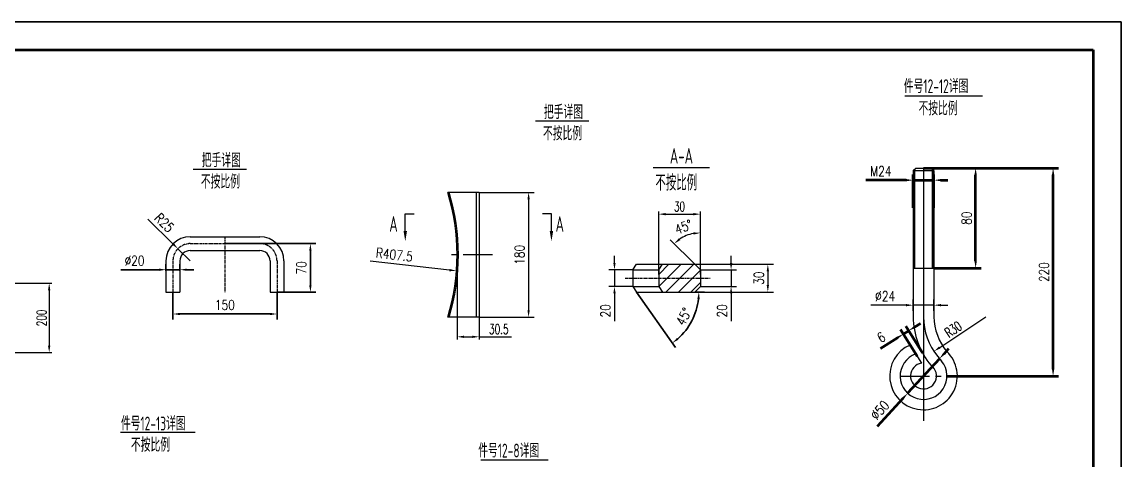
# Model space of a CAD drawing. Header units: millimetres. Extents: x -200 to 4552, y -80 to 3280.
# Drawn here: x 1385 to 4552, y 2016 to 3280 of the extents above; entities that cross this region are included whole.
import ezdxf

# ---------------------------------------------------------------- set-up
doc = ezdxf.new("R2010")
doc.units = ezdxf.units.MM
doc.header["$LTSCALE"] = 2.666667
doc.linetypes.add('CENTER', pattern=[50.8, 31.75, -6.35, 6.35, -6.35])
for name, color, linetype, lineweight in [('1轮廓实线层', 7, 'Continuous', 70), ('2细线层', 4, 'Continuous', 35), ('5剖面线层', 2, 'Continuous', 35), ('6文字层', 3, 'Continuous', 35), ('7标注层', 4, 'Continuous', 35), ('图框层', 7, 'Continuous', 70)]:
    doc.layers.add(name, color=color, linetype=linetype, lineweight=lineweight)
doc.styles.add('HC_GBDIM', font='romans', dxfattribs={"width": 0.667, "bigfont": 'gbcbig'})
doc.styles.add('PC_TEXTSTYLE', font='isocp.shx', dxfattribs={"width": 0.8, "bigfont": 'hzfs.shx'})
doc.styles.add('TH_GBDIM', font='romans.shx', dxfattribs={"width": 0.8, "bigfont": 'gbcbig.shx'})
doc.dimstyles.new('HC_GBDIM', dxfattribs={"dimscale": 8, "dimtxt": 3.5, "dimasz": 2.5, "dimexe": 2, "dimexo": 0, "dimgap": 1.5, "dimtad": 1, "dimdec": 1, "dimzin": 0, "dimdsep": 46, "dimtxsty": 'HC_GBDIM', "dimcen": 2.5, "dimclrd": 130, "dimclre": 130, "dimclrt": 3, "dimadec": 0, "dimazin": 0, "dimtfac": 0.714286, "dimtdec": 1, "dimtmove": 0, "dimatfit": 3, "dimfxl": 0, "dimtzin": 0, "dimlwd": -1, "dimlwe": -1, "dimarcsym": 0})
doc.dimstyles.new('TH_GBDIM', dxfattribs={"dimscale": 8, "dimtxt": 3.5, "dimasz": 2.5, "dimexe": 2, "dimexo": 0, "dimgap": 1.5, "dimtad": 1, "dimdec": 1, "dimzin": 0, "dimdsep": 46, "dimtxsty": 'TH_GBDIM', "dimcen": 2.5, "dimclrd": 130, "dimclre": 130, "dimclrt": 3, "dimadec": 0, "dimazin": 0, "dimtfac": 0.714286, "dimtdec": 1, "dimtmove": 0, "dimatfit": 3, "dimfxl": 0, "dimtzin": 0, "dimlwd": -1, "dimlwe": -1, "dimarcsym": 0})

# ---------------------------------------------------------------- blocks, each defined once
blk = doc.blocks.new('*U22')
at = {"layer": '2细线层'}
for p, q in [((-200, 3280), (4552, 3280)), ((4552, 3280), (4552, -80))]:
    blk.add_line(p, q, dxfattribs=at)
at = {"layer": '图框层'}
for p, q in [((0, 3200), (4472, 3200)), ((4472, 3200), (4472, 0))]:
    blk.add_line(p, q, dxfattribs=at)
blk = doc.blocks.new('*D30')
at = {"color": 130}
for p, q in [((1254.3, 2526.3), (1471.1, 2526.3)), ((1463.1, 2506.3), (1463.1, 2346.3)), ((1269.4, 2326.3), (1471.1, 2326.3))]:
    blk.add_line(p, q, dxfattribs=at)
for points in [[(1466.4, 2506.3), (1459.7, 2506.3), (1463.1, 2526.3)], [(1459.7, 2346.3), (1466.4, 2346.3), (1463.1, 2326.3)]]:
    blk.add_solid(points, dxfattribs=at)
at = {"layer": 'Defpoints', "color": 0}
for p in [(1246.3, 2526.3), (1261.4, 2326.3), (1463.1, 2326.3)]:
    blk.add_point(p, dxfattribs=at)
at = {"color": 3, "insert": (1441.1, 2426.3), "char_height": 28, "attachment_point": 5, "rotation": 90, "style": 'HC_GBDIM', "bg_fill": 3, "box_fill_scale": 1.1, "bg_fill_color": 256, "bg_fill_true_color": 13158600, "bg_fill_transparency": 0}
blk.add_mtext('200', dxfattribs=at)
blk = doc.blocks.new('*D150')
at = {"layer": '1轮廓实线层', "color": 130}
for p, q in [((3932.8, 2823.6), (3816.8, 2823.6)), ((3952.8, 2743.5), (3952.8, 2839.6)), ((3952.8, 2823.6), (4012.8, 2823.6)), ((4012.8, 2743.5), (4012.8, 2839.6)), ((4032.8, 2823.6), (4052.8, 2823.6))]:
    blk.add_line(p, q, dxfattribs=at)
for points in [[(3932.8, 2820.3), (3932.8, 2827), (3952.8, 2823.6)], [(4032.8, 2827), (4032.8, 2820.3), (4012.8, 2823.6)]]:
    blk.add_solid(points, dxfattribs=at)
at = {"layer": 'Defpoints', "color": 0}
for p in [(4012.8, 2823.6), (3952.8, 2743.5), (4012.8, 2743.5)]:
    blk.add_point(p, dxfattribs=at)
at = {"layer": '1轮廓实线层', "color": 3, "insert": (3859.8, 2849.6), "char_height": 28, "attachment_point": 5, "style": 'TH_GBDIM'}
blk.add_mtext('M24{}{{\\H0.7x;}{}}', dxfattribs=at)
blk = doc.blocks.new('*D155')
at = {"layer": '1轮廓实线层', "color": 130}
for p, q in [((4042.1, 2323.1), (4055.6, 2337.9)), ((4028.5, 2308.4), (3937.1, 2209)), ((3923.6, 2194.3), (3848.8, 2112.9))]:
    blk.add_line(p, q, dxfattribs=at)
for points in [[(4039.6, 2325.4), (4044.5, 2320.9), (4028.5, 2308.4)], [(3926.1, 2192.1), (3921.2, 2196.6), (3937.1, 2209)]]:
    blk.add_solid(points, dxfattribs=at)
at = {"layer": 'Defpoints', "color": 0}
for p in [(4028.5, 2308.4), (3937.1, 2209)]:
    blk.add_point(p, dxfattribs=at)
at = {"layer": '1轮廓实线层', "color": 3, "insert": (3856.9, 2160.2), "char_height": 28, "attachment_point": 5, "rotation": 47.4026, "style": 'TH_GBDIM'}
blk.add_mtext('%%c50{}{{\\H0.7x;}{}}', dxfattribs=at)
blk = doc.blocks.new('*D126')
at = {"layer": '1轮廓实线层', "color": 130}
for p, q in [((3957.1, 2399.9), (3974.1, 2410.5)), ((3964.3, 2315.8), (3916.1, 2393.2)), ((3924.5, 2379.6), (3940.1, 2389.4)), ((3979.9, 2325.5), (3931.7, 2402.9)), ((3907.6, 2369), (3858.5, 2338.4))]:
    blk.add_line(p, q, dxfattribs=at)
for points in [[(3909.3, 2366.2), (3905.8, 2371.9), (3924.5, 2379.6)], [(3955.3, 2402.8), (3958.9, 2397.1), (3940.1, 2389.4)]]:
    blk.add_solid(points, dxfattribs=at)
at = {"layer": 'Defpoints', "color": 0}
for p in [(3940.1, 2389.4), (3964.3, 2315.8), (3979.9, 2325.5)]:
    blk.add_point(p, dxfattribs=at)
at = {"layer": '1轮廓实线层', "color": 3, "insert": (3860.8, 2370.5), "char_height": 28, "attachment_point": 5, "rotation": 31.9462, "style": 'TH_GBDIM'}
blk.add_mtext('6{}{{\\H0.7x;}{}}', dxfattribs=at)
blk = doc.blocks.new('*D199')
at = {"layer": '1轮廓实线层', "color": 130}
for p, q in [((4005.3, 2858.7), (4149, 2858.7)), ((4133, 2589.7), (4133, 2838.7)), ((4012.8, 2569.7), (4149, 2569.7))]:
    blk.add_line(p, q, dxfattribs=at)
for points in [[(4136.3, 2838.7), (4129.7, 2838.7), (4133, 2858.7)], [(4129.7, 2589.7), (4136.3, 2589.7), (4133, 2569.7)]]:
    blk.add_solid(points, dxfattribs=at)
at = {"layer": 'Defpoints', "color": 0}
for p in [(4005.3, 2858.7), (4133, 2858.7), (4012.8, 2569.7)]:
    blk.add_point(p, dxfattribs=at)
at = {"layer": '1轮廓实线层', "color": 3, "insert": (4107, 2714.2), "char_height": 28, "attachment_point": 5, "rotation": 90, "style": 'TH_GBDIM'}
blk.add_mtext('80{}{{\\H0.7x;}{}}', dxfattribs=at)
blk = doc.blocks.new('*D153')
at = {"layer": '1轮廓实线层', "color": 130}
for p, q in [((3982.8, 2858.7), (4372.2, 2858.7)), ((4356.2, 2278.7), (4356.2, 2838.7)), ((4050.3, 2258.7), (4372.2, 2258.7))]:
    blk.add_line(p, q, dxfattribs=at)
for points in [[(4359.6, 2838.7), (4352.9, 2838.7), (4356.2, 2858.7)], [(4352.9, 2278.7), (4359.6, 2278.7), (4356.2, 2258.7)]]:
    blk.add_solid(points, dxfattribs=at)
at = {"layer": 'Defpoints', "color": 0}
for p in [(3982.8, 2858.7), (4356.2, 2858.7), (4050.3, 2258.7)]:
    blk.add_point(p, dxfattribs=at)
at = {"layer": '1轮廓实线层', "color": 3, "insert": (4330.2, 2558.7), "char_height": 28, "attachment_point": 5, "rotation": 90, "style": 'TH_GBDIM'}
blk.add_mtext('220{}{{\\H0.7x;}{}}', dxfattribs=at)
blk = doc.blocks.new('*D156')
at = {"color": 130}
for p, q in [((3952.8, 2447.1), (3952.8, 2479)), ((4012.8, 2447.1), (4012.8, 2479)), ((3932.8, 2463), (3831.2, 2463)), ((4012.8, 2463), (3952.8, 2463)), ((4032.8, 2463), (4052.8, 2463))]:
    blk.add_line(p, q, dxfattribs=at)
for points in [[(3932.8, 2459.7), (3932.8, 2466.4), (3952.8, 2463)], [(4032.8, 2466.4), (4032.8, 2459.7), (4012.8, 2463)]]:
    blk.add_solid(points, dxfattribs=at)
at = {"layer": 'Defpoints', "color": 0}
for p in [(3952.8, 2463), (3952.8, 2447.1), (4012.8, 2447.1)]:
    blk.add_point(p, dxfattribs=at)
at = {"color": 3, "insert": (3872, 2489), "char_height": 28, "attachment_point": 5, "style": 'TH_GBDIM'}
blk.add_mtext('%%c24{}{{\\H0.7x;}{}}', dxfattribs=at)
blk = doc.blocks.new('*D131')
at = {"color": 130}
for p, q in [((2702.4, 2788.5), (2860.7, 2788.5)), ((2844.7, 2768.5), (2844.7, 2448.5)), ((2702.4, 2428.5), (2860.7, 2428.5))]:
    blk.add_line(p, q, dxfattribs=at)
for points in [[(2848.1, 2768.5), (2841.4, 2768.5), (2844.7, 2788.5)], [(2841.4, 2448.5), (2848.1, 2448.5), (2844.7, 2428.5)]]:
    blk.add_solid(points, dxfattribs=at)
at = {"layer": 'Defpoints', "color": 0}
for p in [(2702.4, 2788.5), (2702.4, 2428.5), (2844.7, 2428.5)]:
    blk.add_point(p, dxfattribs=at)
at = {"color": 3, "insert": (2818.7, 2608.5), "char_height": 28, "attachment_point": 5, "rotation": 90, "style": 'TH_GBDIM'}
blk.add_mtext('180{}{{\\H0.7x;}{}}', dxfattribs=at)
blk = doc.blocks.new('*D163')
at = {"color": 130}
for p, q in [((3092.2, 2585), (3092.2, 2605)), ((3144.8, 2565), (3076.2, 2565)), ((3092.2, 2565), (3092.2, 2517)), ((3144.8, 2517), (3076.2, 2517)), ((3092.2, 2497), (3092.2, 2416.7))]:
    blk.add_line(p, q, dxfattribs=at)
for points in [[(3088.9, 2585), (3095.6, 2585), (3092.2, 2565)], [(3095.6, 2497), (3088.9, 2497), (3092.2, 2517)]]:
    blk.add_solid(points, dxfattribs=at)
at = {"layer": 'Defpoints', "color": 0}
for p in [(3144.8, 2565), (3092.2, 2517), (3144.8, 2517)]:
    blk.add_point(p, dxfattribs=at)
at = {"color": 3, "insert": (3066.2, 2446.8), "char_height": 28, "attachment_point": 5, "rotation": 90, "style": 'TH_GBDIM'}
blk.add_mtext('20{}{{\\H0.7x;}{}}', dxfattribs=at)
blk = doc.blocks.new('*D133')
at = {"color": 130}
for p, q in [((3339.7, 2565), (3339.7, 2687.7)), ((3323.7, 2581), (3252.9, 2651.7))]:
    blk.add_line(p, q, dxfattribs=at)
blk.add_arc((3339.7, 2565), 106.7, 100.7553, 124.2447, dxfattribs=at)
for points in [[(3320.1, 2666.5), (3319.5, 2673.1), (3339.7, 2671.7)], [(3277.5, 2655.7), (3281.8, 2650.6), (3264.2, 2640.4)]]:
    blk.add_solid(points, dxfattribs=at)
at = {"layer": 'Defpoints', "color": 0}
for p in [(3286.3, 2657.4), (3323.7, 2581), (3339.7, 2565), (3339.7, 2565), (3339.7, 2517)]:
    blk.add_point(p, dxfattribs=at)
at = {"color": 3, "insert": (3291.2, 2688.5), "char_height": 28, "attachment_point": 5, "rotation": 21.4414, "style": 'TH_GBDIM'}
blk.add_mtext('45%%d', dxfattribs=at)
blk = doc.blocks.new('*D161')
at = {"color": 130}
for p, q in [((3428.3, 2585), (3428.3, 2605)), ((3339.7, 2565), (3444.3, 2565)), ((3428.3, 2565), (3428.3, 2517)), ((3339.7, 2517), (3444.3, 2517)), ((3428.3, 2497), (3428.3, 2416.7))]:
    blk.add_line(p, q, dxfattribs=at)
for points in [[(3425, 2585), (3431.7, 2585), (3428.3, 2565)], [(3431.7, 2497), (3425, 2497), (3428.3, 2517)]]:
    blk.add_solid(points, dxfattribs=at)
at = {"layer": 'Defpoints', "color": 0}
for p in [(3339.7, 2565), (3339.7, 2517), (3428.3, 2517)]:
    blk.add_point(p, dxfattribs=at)
at = {"color": 3, "insert": (3402.3, 2446.8), "char_height": 28, "attachment_point": 5, "rotation": 90, "style": 'TH_GBDIM'}
blk.add_mtext('20{}{{\\H0.7x;}{}}', dxfattribs=at)
blk = doc.blocks.new('*D162')
at = {"color": 130}
for p, q in [((3323.7, 2581), (3550.2, 2581)), ((3534.2, 2561), (3534.2, 2521)), ((3323.7, 2501), (3550.2, 2501))]:
    blk.add_line(p, q, dxfattribs=at)
for points in [[(3537.5, 2561), (3530.8, 2561), (3534.2, 2581)], [(3530.8, 2521), (3537.5, 2521), (3534.2, 2501)]]:
    blk.add_solid(points, dxfattribs=at)
at = {"layer": 'Defpoints', "color": 0}
for p in [(3323.7, 2581), (3323.7, 2501), (3534.2, 2501)]:
    blk.add_point(p, dxfattribs=at)
at = {"color": 3, "insert": (3508.2, 2541), "char_height": 28, "attachment_point": 5, "rotation": 90, "style": 'TH_GBDIM'}
blk.add_mtext('30{}{{\\H0.7x;}{}}', dxfattribs=at)
blk = doc.blocks.new('*D145')
at = {"color": 130}
blk.add_line((2616.8, 2564.2), (2387.9, 2590.4), dxfattribs=at)
blk.add_solid([(2616.4, 2560.9), (2617.2, 2567.5), (2636.6, 2561.9)], dxfattribs=at)
at = {"layer": 'Defpoints', "color": 0}
for p in [(2025.7, 2632), (2636.6, 2561.9)]:
    blk.add_point(p, dxfattribs=at)
at = {"color": 3, "insert": (2457.9, 2608.6), "char_height": 28, "attachment_point": 5, "rotation": 353.4578, "style": 'TH_GBDIM'}
blk.add_mtext('R407.5{}{{\\H0.7x;}{}}', dxfattribs=at)
blk = doc.blocks.new('*D165')
at = {"layer": '7标注层', "color": 130}
for p, q in [((3156, 2501), (3268.2, 2340.8)), ((3323.7, 2501), (3351.5, 2501))]:
    blk.add_line(p, q, dxfattribs=at)
blk.add_arc((3156, 2501), 179.5, 311.3867, 353.6133, dxfattribs=at)
for points in [[(3337.8, 2480.8), (3331.1, 2481.2), (3335.5, 2501)], [(3272.7, 2368.9), (3276.8, 2363.7), (3259, 2353.9)]]:
    blk.add_solid(points, dxfattribs=at)
at = {"layer": 'Defpoints', "color": 0}
for p in [(3144.8, 2517), (3156, 2501), (3156, 2501), (3323.7, 2501), (3300, 2393.8)]:
    blk.add_point(p, dxfattribs=at)
at = {"layer": '7标注层', "color": 3, "insert": (3292.2, 2430.1), "char_height": 28, "attachment_point": 5, "rotation": 62.5, "style": 'TH_GBDIM'}
blk.add_mtext('45%%d{}{{\\H0.7x;}{}}', dxfattribs=at)
blk = doc.blocks.new('*D139')
at = {"layer": '7标注层', "color": 130}
for p, q in [((1799.7, 2562.2), (1799.7, 2581.3)), ((1839.7, 2562.2), (1839.7, 2581.3)), ((1779.7, 2565.3), (1669.1, 2565.3)), ((1799.7, 2565.3), (1839.7, 2565.3)), ((1859.7, 2565.3), (1879.7, 2565.3))]:
    blk.add_line(p, q, dxfattribs=at)
for points in [[(1779.7, 2562), (1779.7, 2568.6), (1799.7, 2565.3)], [(1859.7, 2568.6), (1859.7, 2562), (1839.7, 2565.3)]]:
    blk.add_solid(points, dxfattribs=at)
at = {"layer": 'Defpoints', "color": 0}
for p in [(1799.7, 2562.2), (1839.7, 2565.3), (1839.7, 2562.2)]:
    blk.add_point(p, dxfattribs=at)
at = {"layer": '7标注层', "color": 3, "insert": (1709.4, 2591.3), "char_height": 28, "attachment_point": 5, "style": 'TH_GBDIM'}
blk.add_mtext('%%c20{}{{\\H0.7x;}{}}', dxfattribs=at)
blk = doc.blocks.new('*D144')
at = {"layer": '7标注层', "color": 130}
for p, q in [((1969.7, 2640.6), (2231.9, 2640.6)), ((2215.9, 2620.6), (2215.9, 2520.6)), ((2119.7, 2500.6), (2231.9, 2500.6))]:
    blk.add_line(p, q, dxfattribs=at)
for points in [[(2219.2, 2620.6), (2212.5, 2620.6), (2215.9, 2640.6)], [(2212.5, 2520.6), (2219.2, 2520.6), (2215.9, 2500.6)]]:
    blk.add_solid(points, dxfattribs=at)
at = {"layer": 'Defpoints', "color": 0}
for p in [(1969.7, 2640.6), (2119.7, 2500.6), (2215.9, 2500.6)]:
    blk.add_point(p, dxfattribs=at)
at = {"layer": '7标注层', "color": 3, "insert": (2189.9, 2570.6), "char_height": 28, "attachment_point": 5, "rotation": 90, "style": 'TH_GBDIM'}
blk.add_mtext('70{}{{\\H0.7x;}{}}', dxfattribs=at)
blk = doc.blocks.new('*D141')
at = {"layer": '7标注层', "color": 130}
for p, q in [((1819.7, 2500.6), (1819.7, 2421.6)), ((2119.7, 2500.6), (2119.7, 2421.6)), ((1839.7, 2437.6), (2099.7, 2437.6))]:
    blk.add_line(p, q, dxfattribs=at)
for points in [[(1839.7, 2440.9), (1839.7, 2434.2), (1819.7, 2437.6)], [(2099.7, 2434.2), (2099.7, 2440.9), (2119.7, 2437.6)]]:
    blk.add_solid(points, dxfattribs=at)
at = {"layer": 'Defpoints', "color": 0}
for p in [(1819.7, 2500.6), (2119.7, 2500.6), (2119.7, 2437.6)]:
    blk.add_point(p, dxfattribs=at)
at = {"layer": '7标注层', "color": 3, "insert": (1969.7, 2463.6), "char_height": 28, "attachment_point": 5, "style": 'TH_GBDIM'}
blk.add_mtext('150{}{{\\H0.7x;}{}}', dxfattribs=at)
blk = doc.blocks.new('*D142')
at = {"layer": '7标注层', "color": 130}
for p, q in [((1747.6, 2711.2), (1819.9, 2639.8)), ((1869.7, 2590.6), (1834.1, 2625.8))]:
    blk.add_line(p, q, dxfattribs=at)
blk.add_solid([(1817.5, 2637.5), (1822.2, 2642.2), (1834.1, 2625.8)], dxfattribs=at)
at = {"layer": 'Defpoints', "color": 0}
for p in [(1834.1, 2625.8), (1869.7, 2590.6)]:
    blk.add_point(p, dxfattribs=at)
at = {"layer": '7标注层', "color": 3, "insert": (1794.9, 2701), "char_height": 28, "attachment_point": 5, "rotation": 315.3661, "style": 'TH_GBDIM'}
blk.add_mtext('R25{}{{\\H0.7x;}{}}', dxfattribs=at)
blk = doc.blocks.new('*D148')
at = {"color": 130}
for p, q in [((2638.4, 2608.5), (2638.4, 2363.8)), ((2702.4, 2608.5), (2702.4, 2363.8)), ((2658.4, 2371.8), (2682.4, 2371.8)), ((2702.4, 2371.8), (2795.3, 2371.8))]:
    blk.add_line(p, q, dxfattribs=at)
for points in [[(2658.4, 2375.1), (2658.4, 2368.5), (2638.4, 2371.8)], [(2682.4, 2368.5), (2682.4, 2375.1), (2702.4, 2371.8)]]:
    blk.add_solid(points, dxfattribs=at)
at = {"layer": 'Defpoints', "color": 0}
for p in [(2638.4, 2608.5), (2702.4, 2608.5), (2702.4, 2371.8)]:
    blk.add_point(p, dxfattribs=at)
at = {"color": 3, "insert": (2758.9, 2393.8), "char_height": 28, "attachment_point": 5, "style": 'HC_GBDIM'}
blk.add_mtext('30.5{}{{\\H0.7x;}{}}', dxfattribs=at)
blk = doc.blocks.new('*D158')
at = {"color": 130}
blk.add_line((4029.5, 2341), (4162.8, 2429.5), dxfattribs=at)
blk.add_solid([(4027.7, 2343.8), (4031.4, 2338.2), (4012.9, 2330)], dxfattribs=at)
at = {"layer": 'Defpoints', "color": 0}
for p in [(4162.8, 2429.5), (4012.9, 2330)]:
    blk.add_point(p, dxfattribs=at)
at = {"color": 3, "insert": (4068.4, 2393.3), "char_height": 28, "attachment_point": 5, "rotation": 33.5857, "style": 'HC_GBDIM'}
blk.add_mtext('R30{}{{\\H0.7x;}{}}', dxfattribs=at)
blk = doc.blocks.new('*D167')
at = {"color": 130}
for p, q in [((3219.7, 2551.3), (3219.7, 2733.6)), ((3239.7, 2725.6), (3319.7, 2725.6)), ((3339.7, 2551.3), (3339.7, 2733.6))]:
    blk.add_line(p, q, dxfattribs=at)
for points in [[(3239.7, 2728.9), (3239.7, 2722.2), (3219.7, 2725.6)], [(3319.7, 2722.2), (3319.7, 2728.9), (3339.7, 2725.6)]]:
    blk.add_solid(points, dxfattribs=at)
at = {"layer": 'Defpoints', "color": 0}
for p in [(3339.7, 2725.6), (3219.7, 2551.3), (3339.7, 2551.3)]:
    blk.add_point(p, dxfattribs=at)
at = {"color": 3, "insert": (3279.7, 2747.6), "char_height": 28, "attachment_point": 5, "style": 'HC_GBDIM'}
blk.add_mtext('30{}{{\\H0.7x;}{}}', dxfattribs=at)

msp = doc.modelspace()

# ---------------------------------------------------------------- hatches: boundary and pattern name
at = {"layer": '5剖面线层'}
h = msp.add_hatch(dxfattribs=at)
h.set_pattern_fill('ANSI31', color=256, scale=8, angle=360, style=0)
h.set_pattern_definition([(45, (7606.567, -6459.683), (-17.96051, 17.96051), [])])
h.paths.add_polyline_path([(3230.892, 2580.976), (3219.689, 2564.976), (3219.689, 2540.976), (3339.689, 2540.976), (3339.689, 2564.976), (3323.689, 2580.976)])
h.paths.add_polyline_path([(3323.689, 2500.976), (3339.689, 2516.976), (3339.689, 2540.976), (3219.689, 2540.976), (3219.689, 2516.976), (3230.892, 2500.976)])

# ---------------------------------------------------------------- linework, layer by layer
for p, q in [((3929.229, 3066.918), (4152.761, 3066.918)), ((2864.463, 2994.73), (3017.847, 2994.73)), ((1878.448, 2855.657), (2031.831, 2855.657)), ((3203.293, 2859.825), (3365.607, 2859.825)), ((3952.834, 2851.224), (3960.334, 2858.724)), ((3952.834, 2851.224), (4012.834, 2851.224)), ((3952.834, 2851.224), (3952.834, 2429.525)), ((3960.334, 2858.724), (4005.334, 2858.724)), ((4012.834, 2851.224), (4005.334, 2858.724)), ((4012.834, 2851.224), (4012.834, 2429.525)), ((2702.419, 2788.506), (2611.488, 2788.506)), ((2694.419, 2428.506), (2694.419, 2788.506)), ((2702.419, 2788.506), (2702.419, 2428.506)), ((2489.305, 2726.727), (2514.776, 2726.727)), ((2910.608, 2726.727), (2885.137, 2726.727)), ((1869.695, 2660.642), (2069.695, 2660.642)), ((1869.695, 2620.642), (2069.695, 2620.642)), ((1799.695, 2590.642), (1799.695, 2500.642)), ((1839.695, 2590.642), (1839.695, 2500.642)), ((2099.695, 2590.642), (2099.695, 2500.642)), ((2139.695, 2590.642), (2139.695, 2500.642)), ((3144.831, 2564.976), (3156.035, 2580.976)), ((3156.035, 2580.976), (3323.689, 2580.976)), ((3219.689, 2564.976), (3230.892, 2580.976)), ((3339.689, 2564.976), (3323.689, 2580.976)), ((3952.834, 2569.721), (4012.834, 2569.721)), ((3144.831, 2564.976), (3144.831, 2516.976)), ((3144.831, 2564.976), (3219.689, 2564.976)), ((3219.689, 2564.976), (3219.689, 2516.976)), ((3339.689, 2564.976), (3339.689, 2516.976)), ((3144.831, 2516.976), (3156.035, 2500.976)), ((3144.831, 2516.976), (3219.689, 2516.976)), ((3219.689, 2516.976), (3230.892, 2500.976)), ((3339.689, 2516.976), (3323.689, 2500.976)), ((1799.695, 2500.642), (1839.695, 2500.642)), ((2099.695, 2500.642), (2139.695, 2500.642)), ((3156.035, 2500.976), (3323.689, 2500.976)), ((2702.419, 2428.506), (2611.488, 2428.506)), ((3943.957, 2348.138), (3976.943, 2295.759)), ((1668.406, 2096.381), (1884.199, 2096.381)), ((2706.873, 2016.619), (2901.26, 2016.619))]:
    msp.add_line(p, q)
at = {"color": 1}
for p, q in [((3982.834, 2858.724), (3982.834, 2429.525)), ((3982.834, 2569.721), (3982.834, 2129.473)), ((4023.712, 2315.31), (4035.004, 2301.555))]:
    msp.add_line(p, q, dxfattribs=at)
at = {"color": 130}
for p, q in [((2489.305, 2677.333), (2489.305, 2726.727)), ((2910.608, 2677.333), (2910.608, 2726.727))]:
    msp.add_line(p, q, dxfattribs=at)
at = {"color": 1, "linetype": 'CENTER', "ltscale": 0.1}
for p, q in [((1969.695, 2660.642), (1969.695, 2500.642)), ((1869.695, 2640.642), (2069.695, 2640.642)), ((1819.695, 2590.642), (1819.695, 2500.642)), ((2119.695, 2590.642), (2119.695, 2500.642)), ((3123.236, 2540.976), (3368.411, 2540.976))]:
    msp.add_line(p, q, dxfattribs=at)
at = {"color": 1, "linetype": 'CENTER'}
for p, q in [((2740.866, 2608.506), (2611.826, 2608.506)), ((3915.334, 2258.724), (4050.334, 2258.724))]:
    msp.add_line(p, q, dxfattribs=at)
for centre, radius, start, end in [((2023.419, 2608.506), 615, 342.981353, 17.018647), ((2023.419, 2608.506), 619, 343.094646, 16.905354), ((1869.695, 2590.642), 70, 90, 180), ((2069.695, 2590.642), 70, 0, 90), ((1869.695, 2590.642), 30, 90, 180), ((2069.695, 2590.642), 30, 0, 90), ((4174.431, 2431.538), 221.606, 180.520422, 219.901658), ((4169.075, 2430.609), 156.245, 180.397251, 220.471896), ((3982.834, 2258.724), 97.5, 113.499027, 46.283017), ((3982.834, 2258.724), 37.5, 99.037535, 54.844026)]:
    msp.add_arc(centre, radius, start, end)
at = {"color": 1, "linetype": 'CENTER', "ltscale": 0.1}
for centre, start, end in [((1869.695, 2590.642), 90, 180), ((2069.695, 2590.642), 0, 90)]:
    msp.add_arc(centre, 50, start, end, dxfattribs=at)
at = {"color": 1}
for centre, radius, start, end in [((4162.834, 2429.525), 180, 180, 219.385115), ((3982.834, 2258.724), 67.5, 109.578055, 39.385115)]:
    msp.add_arc(centre, radius, start, end, dxfattribs=at)
at = {"color": 130}
for points in [[(2494.305, 2677.333), (2484.305, 2677.333), (2489.305, 2647.333)], [(2905.608, 2677.333), (2915.608, 2677.333), (2910.608, 2647.333)]]:
    msp.add_solid(points, dxfattribs=at)
at = {"layer": '2细线层'}
for p, q in [((3956.584, 2854.974), (3956.584, 2569.721)), ((4009.084, 2854.974), (4009.084, 2569.721))]:
    msp.add_line(p, q, dxfattribs=at)

# ---------------------------------------------------------------- block references
at = {"layer": '图框层'}
msp.add_blockref('*U22', (0, 0), dxfattribs=at)

# ---------------------------------------------------------------- texts
at = {"layer": '6文字层', "style": 'PC_TEXTSTYLE', "width": 0.67}
for s, height, p in [('件号12-12详图', 40, (3926.123, 3074.677)), ('把手详图', 40, (2888.873, 3000.083)), ('不按比例', 40, (3968.346, 3010.594)), ('不按比例', 40, (2886.277, 2938.407)), ('A-A', 44.8, (3251.765, 2871.44)), ('把手详图', 40, (1902.857, 2861.009)), ('不按比例', 40, (1900.261, 2799.333)), ('不按比例', 45, (3209.964, 2793.678)), ('A', 44.8, (2443.219, 2674.902)), ('A', 44.8, (2922.395, 2674.902)), ('件号12-13详图', 40, (1669.846, 2101.733)), ('不按比例', 40, (1698.793, 2040.057)), ('件号12-8详图', 40, (2699.64, 2023.573))]:
    msp.add_text(s, height=height, dxfattribs=at).set_placement(p)

# ---------------------------------------------------------------- dimensions: what is measured, and where the dimension line sits
for base, p1, p2, text, override, picture, middle in [((2844.746, 2428.506), (2702.419, 2788.506), (2702.419, 2428.506), '180{}{{\\H0.7x;}{}}', {"dimgap": 1.5, "dimtad": 1, "dimjust": 0, "dimdec": 0, "dimlfac": 1, "dimse1": 0, "dimse2": 0, "dimsd1": 0, "dimsd2": 0, "dimtdec": 2, "dimatfit": 2}, '*D131', (2818.746, 2608.506)), ((3092.233, 2516.976), (3144.831, 2564.976), (3144.831, 2516.976), '20{}{{\\H0.7x;}{}}', {"dimdec": 2}, '*D163', (3066.233, 2446.843)), ((3428.338, 2516.976), (3339.689, 2564.976), (3339.689, 2516.976), '20{}{{\\H0.7x;}{}}', {"dimdec": 2}, '*D161', (3402.338, 2446.843)), ((3534.164, 2500.976), (3323.689, 2580.976), (3323.689, 2500.976), '30{}{{\\H0.7x;}{}}', {"dimdec": 2}, '*D162', (3508.164, 2540.976))]:
    dim = msp.add_linear_dim(base=base, p1=p1, p2=p2, angle=90, text=text, dimstyle='TH_GBDIM', override=override)
    dim.commit()
    dim.dimension.update_dxf_attribs({"geometry": picture, "text_midpoint": middle})
for base, p1, p2, text, dimstyle, override, picture, middle in [((3339.689, 2725.582), (3219.689, 2551.265), (3339.689, 2551.265), '30{}{{\\H0.7x;}{}}', 'HC_GBDIM', {"dimexe": 1, "dimgap": 1}, '*D167', (3279.689, 2747.582)), ((2702.419, 2371.807), (2638.419, 2608.506), (2702.419, 2608.506), '30.5{}{{\\H0.7x;}{}}', 'HC_GBDIM', {"dimexe": 1, "dimgap": 1, "dimdec": 2}, '*D148', (2758.878, 2393.807)), ((3952.834, 2463.047), (4012.834, 2447.07), (3952.834, 2447.07), '%%c24{}{{\\H0.7x;}{}}', 'TH_GBDIM', {"dimdec": 2}, '*D156', (3872.034, 2489.047))]:
    dim = msp.add_linear_dim(base=base, p1=p1, p2=p2, text=text, dimstyle=dimstyle, override=override)
    dim.commit()
    dim.dimension.update_dxf_attribs({"geometry": picture, "text_midpoint": middle})
dim = msp.add_angular_dim_2l(base=(3286.339, 2657.382), line1=((3339.689, 2564.976), (3339.689, 2516.976)), line2=((3339.689, 2564.976), (3323.689, 2580.976)), dimstyle='TH_GBDIM', override={"dimdec": 0})
dim.commit()
dim.dimension.update_dxf_attribs({"geometry": '*D133', "text_midpoint": (3300.684, 2664.292), "dimtype": 162})
for center, mpoint, text, dimstyle, override, picture, middle in [((2025.654, 2631.962), (2636.65, 2561.892), 'R407.5{}{{\\H0.7x;}{}}', 'TH_GBDIM', {"dimtoh": 0, "dimdec": 2, "dimlfac": 1, "dimtofl": 1, "dimatfit": 3}, '*D145', (2454.908, 2582.734)), ((4162.834, 2429.525), (4012.883, 2329.952), 'R30{}{{\\H0.7x;}{}}', 'HC_GBDIM', {"dimexe": 1, "dimgap": 1, "dimtoh": 32765, "dimlfac": 1, "dimatfit": 0}, '*D158', (4080.619, 2374.932))]:
    dim = msp.add_radius_dim(center=center, mpoint=mpoint, text=text, dimstyle=dimstyle, override=override)
    dim.commit()
    dim.dimension.update_dxf_attribs({"geometry": picture, "text_midpoint": middle, "dimtype": 164})
at = {"layer": '1轮廓实线层'}
dim = msp.add_linear_dim(base=(4012.834, 2823.636), p1=(3952.834, 2743.452), p2=(4012.834, 2743.452), text='M24{}{{\\H0.7x;}{}}', dimstyle='TH_GBDIM', override={"dimdec": 2}, dxfattribs=at)
dim.commit()
dim.dimension.update_dxf_attribs({"geometry": '*D150', "text_midpoint": (3859.767, 2823.636), "dimtype": 160})
for base, p1, p2, text, picture, middle in [((4356.234, 2858.724), (4050.334, 2258.724), (3982.834, 2858.724), '220{}{{\\H0.7x;}{}}', '*D153', (4330.234, 2558.724)), ((4133.008, 2858.724), (4012.834, 2569.721), (4005.334, 2858.724), '80{}{{\\H0.7x;}{}}', '*D199', (4107.008, 2714.223))]:
    dim = msp.add_linear_dim(base=base, p1=p1, p2=p2, angle=90, text=text, dimstyle='TH_GBDIM', override={"dimdec": 2}, dxfattribs=at)
    dim.commit()
    dim.dimension.update_dxf_attribs({"geometry": picture, "text_midpoint": middle})
dim = msp.add_linear_dim(base=(3940.122, 2389.351), p1=(3964.33, 2315.788), p2=(3979.928, 2325.515), angle=31.946226, text='6{}{{\\H0.7x;}{}}', dimstyle='TH_GBDIM', dxfattribs=at)
dim.commit()
dim.dimension.update_dxf_attribs({"geometry": '*D126', "text_midpoint": (3874.516, 2348.442), "dimtype": 161})
dim = msp.add_diameter_dim_2p(p1=(4028.521, 2308.413), p2=(3937.147, 2209.036), text='%%c50{}{{\\H0.7x;}{}}', dimstyle='TH_GBDIM', override={"dimtoh": 0, "dimdec": 2, "dimlfac": 1, "dimtofl": 1, "dimatfit": 3}, dxfattribs=at)
dim.commit()
dim.dimension.update_dxf_attribs({"geometry": '*D155', "text_midpoint": (3876.028, 2142.563), "dimtype": 163})
at = {"layer": '7标注层'}
dim = msp.add_radius_dim(center=(1869.695, 2590.642), mpoint=(1834.114, 2625.771), text='R25{}{{\\H0.7x;}{}}', dimstyle='TH_GBDIM', override={"dimgap": 1.5, "dimtad": 1, "dimjust": 0, "dimtih": 0, "dimtoh": 0, "dimdec": 0, "dimlfac": 1, "dimse1": 0, "dimse2": 0, "dimsd1": 0, "dimsd2": 0, "dimtix": 0, "dimtofl": 1, "dimatfit": 3}, dxfattribs=at)
dim.commit()
dim.dimension.update_dxf_attribs({"geometry": '*D142', "text_midpoint": (1794.883, 2701.041)})
dim = msp.add_linear_dim(base=(2215.856, 2500.642), p1=(1969.695, 2640.642), p2=(2119.695, 2500.642), angle=90, text='70{}{{\\H0.7x;}{}}', dimstyle='TH_GBDIM', override={"dimdec": 2}, dxfattribs=at)
dim.commit()
dim.dimension.update_dxf_attribs({"geometry": '*D144', "text_midpoint": (2189.856, 2570.642)})
dim = msp.add_linear_dim(base=(1839.695, 2565.3), p1=(1799.695, 2562.19), p2=(1839.695, 2562.19), angle=180, text='%%c20{}{{\\H0.7x;}{}}', dimstyle='TH_GBDIM', override={"dimgap": 1.5, "dimtad": 1, "dimjust": 0, "dimdec": 1, "dimlfac": 1, "dimse1": 0, "dimse2": 0, "dimsd1": 0, "dimsd2": 0}, dxfattribs=at)
dim.commit()
dim.dimension.update_dxf_attribs({"geometry": '*D139', "text_midpoint": (1709.395, 2565.3), "dimtype": 160})
dim = msp.add_angular_dim_2l(base=(3300.027, 2393.778), line1=((3144.831, 2516.976), (3156.035, 2500.976)), line2=((3156.035, 2500.976), (3323.689, 2500.976)), text='45%%d{}{{\\H0.7x;}{}}', dimstyle='TH_GBDIM', override={"dimtoh": 1, "dimdec": 2, "dimadec": 2}, dxfattribs=at)
dim.commit()
dim.dimension.update_dxf_attribs({"geometry": '*D165', "text_midpoint": (3292.203, 2430.091)})
dim = msp.add_linear_dim(base=(2119.695, 2437.571), p1=(1819.695, 2500.642), p2=(2119.695, 2500.642), text='150{}{{\\H0.7x;}{}}', dimstyle='TH_GBDIM', override={"dimgap": 1.5, "dimtad": 1, "dimjust": 0, "dimdec": 0, "dimlfac": 1, "dimse1": 0, "dimse2": 0, "dimsd1": 0, "dimsd2": 0}, dxfattribs=at)
dim.commit()
dim.dimension.update_dxf_attribs({"geometry": '*D141', "text_midpoint": (1969.695, 2463.571)})

# ---------------------------------------------------------------- next in the draw order: dimensions: what is measured, and where the dimension line sits
dim = msp.add_linear_dim(base=(1463.069, 2326.3), p1=(1246.319, 2526.3), p2=(1261.387, 2326.3), angle=90, dimstyle='HC_GBDIM', override={"dimexe": 1, "dimexo": 1, "dimgap": 1, "dimzin": 8, "dimcen": 0, "dimadec": 1, "dimtdec": 2, "dimatfit": 1, "dimtfill": 1, "dimarcsym": 1})
dim.commit()
dim.dimension.update_dxf_attribs({"geometry": '*D30', "text_midpoint": (1441.069, 2426.3)})

doc.saveas('drawing.dxf')
